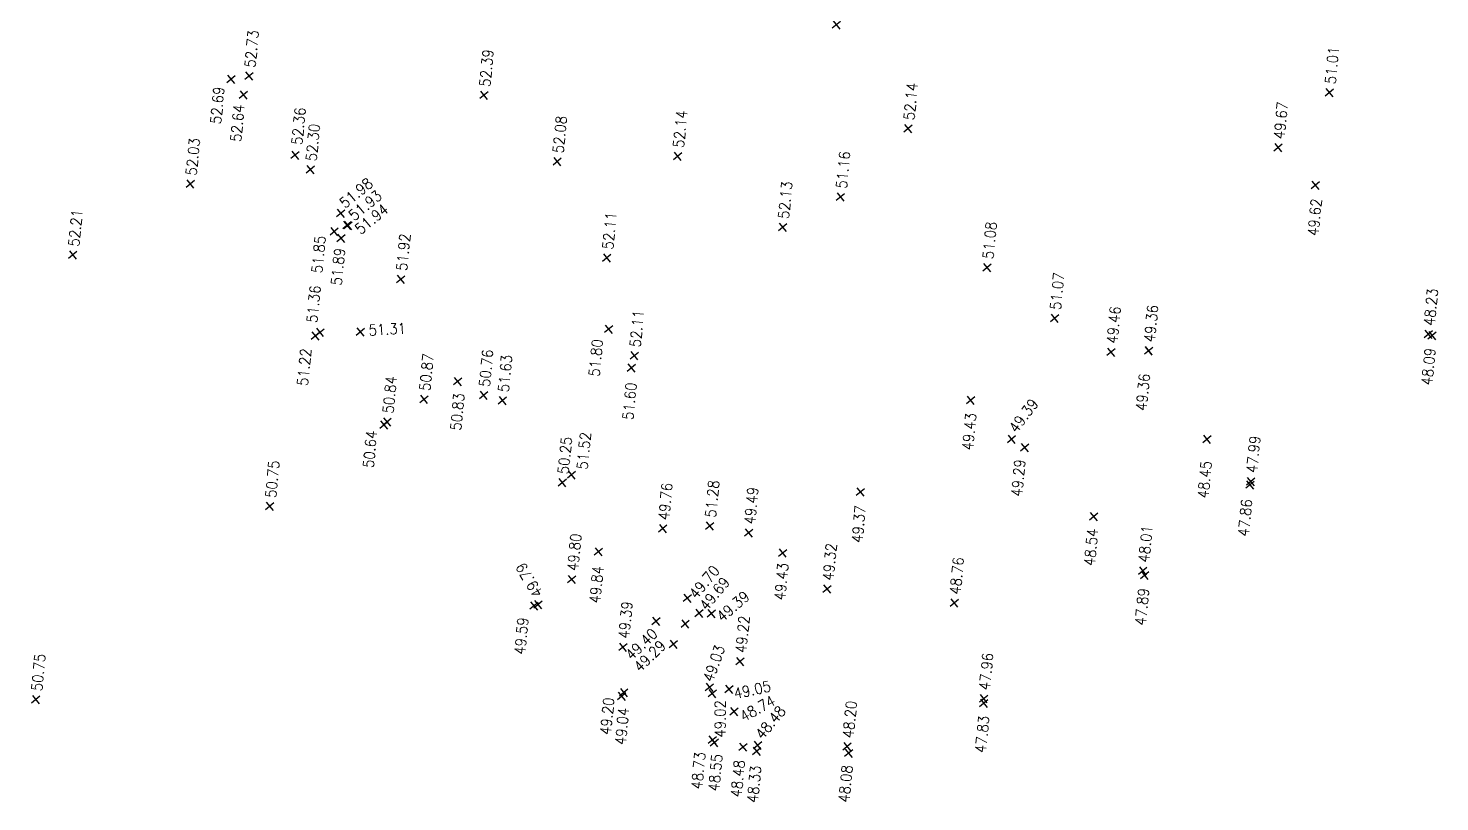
# Model space of a CAD drawing. Header units: metres. Extents: x 815 to 1022, y 915 to 1121.
# Drawn here: x 864.3 to 916.6, y 954.1 to 982.7 of the extents above; entities that cross this region are included whole.
import ezdxf
from ezdxf.enums import TextEntityAlignment as Align

# ---------------------------------------------------------------- set-up
doc = ezdxf.new("R2010")
doc.units = ezdxf.units.M
doc.header["$LTSCALE"] = 2
doc.header["$PDMODE"] = 35
doc.header["$PDSIZE"] = 0.002
doc.linetypes.add('HIDDEN', pattern=[0.375, 0.25, -0.125])
for name, color, linetype in [('__TOPO', 7, 'Continuous'), ('ASPHALT', 5, 'Continuous'), ('CONCRT', 5, 'Continuous'), ('CURB', 5, 'Continuous'), ('ELEV', 1, 'Continuous'), ('GUTTER', 7, 'Continuous'), ('HEDGEL', 66, 'HIDDEN'), ('NAME', 7, 'Continuous'), ('NATGRD', 7, 'Continuous'), ('NOTE', 2, 'Continuous'), ('pt-legal', 7, 'Continuous'), ('SIDEWALK', 5, 'Continuous'), ('X-OVER', 7, 'Continuous')]:
    doc.layers.add(name, color=color, linetype=linetype)
doc.styles.add('ROMANS', font='ROMANS.SHX')

# ---------------------------------------------------------------- blocks, each defined once
blk = doc.blocks.new('CROSS-UNDERHILL')
at = {"color": 1}
for p, q in [((0.001, 0), (-0.001, 0)), ((0, 0.001), (0, -0.001))]:
    blk.add_line(p, q, dxfattribs=at)
blk = doc.blocks.new('Point-Underhill')
at = {"lineweight": 0}
blk.add_point((0, 0), dxfattribs=at)
at = {"layer": '__TOPO'}
blk.add_point((0, 0), dxfattribs=at)
at = {"lineweight": 0}
blk.add_blockref('CROSS-UNDERHILL', (0, 0), dxfattribs=at)
at = {"layer": 'ELEV', "lineweight": 0, "style": 'ROMANS', "width": 0.9}
for tag, p in [('ELEV2', (-0.00106, 0.00325)), ('ELEV', (0.00114, 0.00112))]:
    blk.add_attdef(tag, text='', height=0.002, rotation=45, dxfattribs=at).set_placement(p, align=Align.MIDDLE_LEFT)
at = {"layer": 'NAME', "lineweight": 0, "style": 'ROMANS', "width": 0.9}
blk.add_attdef('NAME', text='', height=0.002, dxfattribs=at).set_placement((-0.00267, 0.00004), align=Align.MIDDLE_RIGHT)
at = {"layer": 'NOTE', "lineweight": 0, "style": 'ROMANS', "width": 0.9}
for tag, p in [('NOTE', (-0.00047, -0.00269)), ('NOTE2', (-0.00047, -0.00595))]:
    blk.add_attdef(tag, text='', height=0.002, dxfattribs=at).set_placement(p, align=Align.TOP_CENTER)

msp = doc.modelspace()

# ---------------------------------------------------------------- block references
at = {"layer": 'ASPHALT'}
ref = msp.add_blockref('Point-Underhill', (894.22, 982.865, 52.23), dxfattribs=dict(at, xscale=200.0000000000001, yscale=200.0000000000001, zscale=0.8000000000000007, rotation=39.54500000000002))
ref.add_attrib('ELEV', '52.23', dxfattribs={"layer": 'ELEV', "lineweight": 0, "height": 0.4, "rotation": 84.545, "style": 'ROMANS', "width": 0.9}).set_placement((894.252, 983.183), align=Align.MIDDLE_LEFT)
ref = msp.add_blockref('Point-Underhill', (872.451, 980.964, 52.73), dxfattribs=dict(at, xscale=200.0000000000001, yscale=200.0000000000001, zscale=0.8000000000000007, rotation=39.54500000000002))
ref.add_attrib('ELEV', '52.73', dxfattribs={"layer": 'ELEV', "lineweight": 0, "height": 0.4, "rotation": 84.545, "style": 'ROMANS', "width": 0.9}).set_placement((872.483, 981.282), align=Align.MIDDLE_LEFT)
ref = msp.add_blockref('Point-Underhill', (881.154, 980.257, 52.39), dxfattribs=dict(at, xscale=200.0000000000001, yscale=200.0000000000001, zscale=0.8000000000000007, rotation=39.54500000000002))
ref.add_attrib('ELEV', '52.39', dxfattribs={"layer": 'ELEV', "lineweight": 0, "height": 0.4, "rotation": 84.545, "style": 'ROMANS', "width": 0.9}).set_placement((881.186, 980.576), align=Align.MIDDLE_LEFT)
ref = msp.add_blockref('Point-Underhill', (912.481, 980.355, 51.01), dxfattribs=dict(at, xscale=200.0000000000001, yscale=200.0000000000001, zscale=0.8000000000000007, rotation=39.54500000000002))
ref.add_attrib('ELEV', '51.01', dxfattribs={"layer": 'ELEV', "lineweight": 0, "height": 0.4, "rotation": 84.545, "style": 'ROMANS', "width": 0.9}).set_placement((912.514, 980.673), align=Align.MIDDLE_LEFT)
ref = msp.add_blockref('Point-Underhill', (871.781, 980.844, 52.69), dxfattribs=dict(at, xscale=200.0000000000001, yscale=200.0000000000001, zscale=0.8000000000000007, rotation=39.54500000000002))
ref.add_attrib('ELEV', '52.69', dxfattribs={"layer": 'ELEV', "lineweight": 0, "height": 0.4, "rotation": 84.545, "style": 'ROMANS', "width": 0.9}).set_placement((871.211, 979.192), align=Align.MIDDLE_LEFT)
ref = msp.add_blockref('Point-Underhill', (872.246, 980.264, 52.64), dxfattribs=dict(at, xscale=200.0000000000001, yscale=200.0000000000001, zscale=0.8000000000000007, rotation=39.54500000000002))
ref.add_attrib('ELEV', '52.64', dxfattribs={"layer": 'ELEV', "lineweight": 0, "height": 0.4, "rotation": 84.545, "style": 'ROMANS', "width": 0.9}).set_placement((871.955, 978.531), align=Align.MIDDLE_LEFT)
ref = msp.add_blockref('Point-Underhill', (896.869, 979.016, 52.14), dxfattribs=dict(at, xscale=200.0000000000001, yscale=200.0000000000001, zscale=0.8000000000000007, rotation=39.54500000000002))
ref.add_attrib('ELEV', '52.14', dxfattribs={"layer": 'ELEV', "lineweight": 0, "height": 0.4, "rotation": 84.545, "style": 'ROMANS', "width": 0.9}).set_placement((896.902, 979.334), align=Align.MIDDLE_LEFT)
ref = msp.add_blockref('Point-Underhill', (874.161, 978.032, 52.36), dxfattribs=dict(at, xscale=200.0000000000001, yscale=200.0000000000001, zscale=0.8000000000000007, rotation=39.54500000000002))
ref.add_attrib('ELEV', '52.36', dxfattribs={"layer": 'ELEV', "lineweight": 0, "height": 0.4, "rotation": 84.545, "style": 'ROMANS', "width": 0.9}).set_placement((874.223, 978.42), align=Align.MIDDLE_LEFT)
ref = msp.add_blockref('Point-Underhill', (888.33, 977.993, 52.14), dxfattribs=dict(at, xscale=200.0000000000001, yscale=200.0000000000001, zscale=0.8000000000000007, rotation=39.54500000000002))
ref.add_attrib('ELEV', '52.14', dxfattribs={"layer": 'ELEV', "lineweight": 0, "height": 0.4, "rotation": 84.545, "style": 'ROMANS', "width": 0.9}).set_placement((888.362, 978.311), align=Align.MIDDLE_LEFT)
ref = msp.add_blockref('Point-Underhill', (883.87, 977.79, 52.08), dxfattribs=dict(at, xscale=200.0000000000001, yscale=200.0000000000001, zscale=0.8000000000000007, rotation=39.54500000000002))
ref.add_attrib('ELEV', '52.08', dxfattribs={"layer": 'ELEV', "lineweight": 0, "height": 0.4, "rotation": 84.545, "style": 'ROMANS', "width": 0.9}).set_placement((883.902, 978.108), align=Align.MIDDLE_LEFT)
ref = msp.add_blockref('Point-Underhill', (870.273, 976.964, 52.03), dxfattribs=dict(at, xscale=200.0000000000001, yscale=200.0000000000001, zscale=0.8000000000000007, rotation=39.54500000000002))
ref.add_attrib('ELEV', '52.03', dxfattribs={"layer": 'ELEV', "lineweight": 0, "height": 0.4, "rotation": 84.545, "style": 'ROMANS', "width": 0.9}).set_placement((870.306, 977.282), align=Align.MIDDLE_LEFT)
ref = msp.add_blockref('Point-Underhill', (894.368, 976.479, 51.16), dxfattribs=dict(at, xscale=200.0000000000001, yscale=200.0000000000001, zscale=0.8000000000000007, rotation=39.54500000000002))
ref.add_attrib('ELEV', '51.16', dxfattribs={"layer": 'ELEV', "lineweight": 0, "height": 0.4, "rotation": 84.545, "style": 'ROMANS', "width": 0.9}).set_placement((894.4, 976.797), align=Align.MIDDLE_LEFT)
ref = msp.add_blockref('Point-Underhill', (875.851, 975.874, 51.98), dxfattribs=dict(at, xscale=200.0000000000001, yscale=200.0000000000001, zscale=0.8000000000000007, rotation=39.54500000000002))
ref.add_attrib('ELEV', '51.98', dxfattribs={"layer": 'ELEV', "lineweight": 0, "height": 0.4, "rotation": 39.3604, "style": 'ROMANS', "width": 0.9}).set_placement((875.883, 976.192), align=Align.MIDDLE_LEFT)
ref = msp.add_blockref('Point-Underhill', (876.079, 975.436, 51.93), dxfattribs=dict(at, xscale=200.0000000000001, yscale=200.0000000000001, zscale=0.8000000000000007, rotation=39.54500000000002))
ref.add_attrib('ELEV', '51.93', dxfattribs={"layer": 'ELEV', "lineweight": 0, "height": 0.4, "rotation": 39.3604, "style": 'ROMANS', "width": 0.9}).set_placement((876.222, 975.731), align=Align.MIDDLE_LEFT)
ref = msp.add_blockref('Point-Underhill', (892.224, 975.358, 52.13), dxfattribs=dict(at, xscale=200.0000000000001, yscale=200.0000000000001, zscale=0.8000000000000007, rotation=39.54500000000002))
ref.add_attrib('ELEV', '52.13', dxfattribs={"layer": 'ELEV', "lineweight": 0, "height": 0.4, "rotation": 84.545, "style": 'ROMANS', "width": 0.9}).set_placement((892.256, 975.676), align=Align.MIDDLE_LEFT)
ref = msp.add_blockref('Point-Underhill', (876.119, 975.426, 51.94), dxfattribs=dict(at, xscale=200.0000000000001, yscale=200.0000000000001, zscale=0.8000000000000007, rotation=39.54500000000002))
ref.add_attrib('ELEV', '51.94', dxfattribs={"layer": 'ELEV', "lineweight": 0, "height": 0.4, "rotation": 39.3604, "style": 'ROMANS', "width": 0.9}).set_placement((876.457, 975.225), align=Align.MIDDLE_LEFT)
ref = msp.add_blockref('Point-Underhill', (865.922, 974.332, 52.21), dxfattribs=dict(at, xscale=200.0000000000001, yscale=200.0000000000001, zscale=0.8000000000000007, rotation=39.54500000000002))
ref.add_attrib('ELEV', '52.21', dxfattribs={"layer": 'ELEV', "lineweight": 0, "height": 0.4, "rotation": 84.545, "style": 'ROMANS', "width": 0.9}).set_placement((865.955, 974.65), align=Align.MIDDLE_LEFT)
ref = msp.add_blockref('Point-Underhill', (885.71, 974.225, 52.11), dxfattribs=dict(at, xscale=200.0000000000001, yscale=200.0000000000001, zscale=0.8000000000000007, rotation=39.54500000000002))
ref.add_attrib('ELEV', '52.11', dxfattribs={"layer": 'ELEV', "lineweight": 0, "height": 0.4, "rotation": 84.545, "style": 'ROMANS', "width": 0.9}).set_placement((885.742, 974.543), align=Align.MIDDLE_LEFT)
ref = msp.add_blockref('Point-Underhill', (899.797, 973.866, 51.08), dxfattribs=dict(at, xscale=200.0000000000001, yscale=200.0000000000001, zscale=0.8000000000000007, rotation=39.54500000000002))
ref.add_attrib('ELEV', '51.08', dxfattribs={"layer": 'ELEV', "lineweight": 0, "height": 0.4, "rotation": 84.545, "style": 'ROMANS', "width": 0.9}).set_placement((899.83, 974.185), align=Align.MIDDLE_LEFT)
ref = msp.add_blockref('Point-Underhill', (878.072, 973.427, 51.92), dxfattribs=dict(at, xscale=200.0000000000001, yscale=200.0000000000001, zscale=0.8000000000000007, rotation=39.54500000000002))
ref.add_attrib('ELEV', '51.92', dxfattribs={"layer": 'ELEV', "lineweight": 0, "height": 0.4, "rotation": 84.545, "style": 'ROMANS', "width": 0.9}).set_placement((878.104, 973.745), align=Align.MIDDLE_LEFT)
ref = msp.add_blockref('Point-Underhill', (902.299, 971.983, 51.07), dxfattribs=dict(at, xscale=200.0000000000001, yscale=200.0000000000001, zscale=0.8000000000000007, rotation=39.54500000000002))
ref.add_attrib('ELEV', '51.07', dxfattribs={"layer": 'ELEV', "lineweight": 0, "height": 0.4, "rotation": 84.545, "style": 'ROMANS', "width": 0.9}).set_placement((902.331, 972.301), align=Align.MIDDLE_LEFT)
ref = msp.add_blockref('Point-Underhill', (885.782, 971.582, 51.8), dxfattribs=dict(at, xscale=200.0000000000001, yscale=200.0000000000001, zscale=0.8000000000000007, rotation=39.54500000000002))
ref.add_attrib('ELEV', '51.80', dxfattribs={"layer": 'ELEV', "lineweight": 0, "height": 0.4, "rotation": 84.545, "style": 'ROMANS', "width": 0.9}).set_placement((885.236, 969.827), align=Align.MIDDLE_LEFT)
ref = msp.add_blockref('Point-Underhill', (886.725, 970.597, 52.11), dxfattribs=dict(at, xscale=200.0000000000001, yscale=200.0000000000001, zscale=0.8000000000000007, rotation=39.54500000000002))
ref.add_attrib('ELEV', '52.11', dxfattribs={"layer": 'ELEV', "lineweight": 0, "height": 0.4, "rotation": 84.545, "style": 'ROMANS', "width": 0.9}).set_placement((886.757, 970.915), align=Align.MIDDLE_LEFT)
ref = msp.add_blockref('Point-Underhill', (881.141, 969.13, 50.76), dxfattribs=dict(at, xscale=200.0000000000001, yscale=200.0000000000001, zscale=0.8000000000000007, rotation=39.54500000000002))
ref.add_attrib('ELEV', '50.76', dxfattribs={"layer": 'ELEV', "lineweight": 0, "height": 0.4, "rotation": 84.545, "style": 'ROMANS', "width": 0.9}).set_placement((881.174, 969.448), align=Align.MIDDLE_LEFT)
ref = msp.add_blockref('Point-Underhill', (881.842, 968.93, 51.63), dxfattribs=dict(at, xscale=200.0000000000001, yscale=200.0000000000001, zscale=0.8000000000000007, rotation=39.54500000000002))
ref.add_attrib('ELEV', '51.63', dxfattribs={"layer": 'ELEV', "lineweight": 0, "height": 0.4, "rotation": 84.545, "style": 'ROMANS', "width": 0.9}).set_placement((881.874, 969.248), align=Align.MIDDLE_LEFT)
ref = msp.add_blockref('Point-Underhill', (886.621, 970.145, 51.6), dxfattribs=dict(at, xscale=200.0000000000001, yscale=200.0000000000001, zscale=0.8000000000000007, rotation=39.54500000000002))
ref.add_attrib('ELEV', '51.60', dxfattribs={"layer": 'ELEV', "lineweight": 0, "height": 0.4, "rotation": 84.545, "style": 'ROMANS', "width": 0.9}).set_placement((886.488, 968.22), align=Align.MIDDLE_LEFT)
ref = msp.add_blockref('Point-Underhill', (880.185, 969.641, 50.83), dxfattribs=dict(at, xscale=200.0000000000001, yscale=200.0000000000001, zscale=0.8000000000000007, rotation=39.54500000000002))
ref.add_attrib('ELEV', '50.83', dxfattribs={"layer": 'ELEV', "lineweight": 0, "height": 0.4, "rotation": 84.545, "style": 'ROMANS', "width": 0.9}).set_placement((880.106, 967.826), align=Align.MIDDLE_LEFT)
ref = msp.add_blockref('Point-Underhill', (884.401, 966.182, 51.52), dxfattribs=dict(at, xscale=200.0000000000001, yscale=200.0000000000001, zscale=0.8000000000000007, rotation=39.54500000000002))
ref.add_attrib('ELEV', '51.52', dxfattribs={"layer": 'ELEV', "lineweight": 0, "height": 0.4, "rotation": 84.545, "style": 'ROMANS', "width": 0.9}).set_placement((884.795, 966.384), align=Align.MIDDLE_LEFT)
ref = msp.add_blockref('Point-Underhill', (884.057, 965.893, 50.25), dxfattribs=dict(at, xscale=200.0000000000001, yscale=200.0000000000001, zscale=0.8000000000000007, rotation=39.54500000000002))
ref.add_attrib('ELEV', '50.25', dxfattribs={"layer": 'ELEV', "lineweight": 0, "height": 0.4, "rotation": 84.545, "style": 'ROMANS', "width": 0.9}).set_placement((884.09, 966.211), align=Align.MIDDLE_LEFT)
ref = msp.add_blockref('Point-Underhill', (873.22, 965.013, 50.75), dxfattribs=dict(at, xscale=200.0000000000001, yscale=200.0000000000001, zscale=0.8000000000000007, rotation=39.54500000000002))
ref.add_attrib('ELEV', '50.75', dxfattribs={"layer": 'ELEV', "lineweight": 0, "height": 0.4, "rotation": 84.545, "style": 'ROMANS', "width": 0.9}).set_placement((873.252, 965.331), align=Align.MIDDLE_LEFT)
ref = msp.add_blockref('Point-Underhill', (887.785, 964.183, 49.76), dxfattribs=dict(at, xscale=200.0000000000001, yscale=200.0000000000001, zscale=0.8000000000000007, rotation=39.54500000000002))
ref.add_attrib('ELEV', '49.76', dxfattribs={"layer": 'ELEV', "lineweight": 0, "height": 0.4, "rotation": 84.545, "style": 'ROMANS', "width": 0.9}).set_placement((887.818, 964.501), align=Align.MIDDLE_LEFT)
ref = msp.add_blockref('Point-Underhill', (889.517, 964.28, 51.28), dxfattribs=dict(at, xscale=200.0000000000001, yscale=200.0000000000001, zscale=0.8000000000000007, rotation=39.54500000000002))
ref.add_attrib('ELEV', '51.28', dxfattribs={"layer": 'ELEV', "lineweight": 0, "height": 0.4, "rotation": 84.545, "style": 'ROMANS', "width": 0.9}).set_placement((889.55, 964.598), align=Align.MIDDLE_LEFT)
ref = msp.add_blockref('Point-Underhill', (890.966, 964.03, 49.49), dxfattribs=dict(at, xscale=200.0000000000001, yscale=200.0000000000001, zscale=0.8000000000000007, rotation=39.54500000000002))
ref.add_attrib('ELEV', '49.49', dxfattribs={"layer": 'ELEV', "lineweight": 0, "height": 0.4, "rotation": 84.545, "style": 'ROMANS', "width": 0.9}).set_placement((890.998, 964.348), align=Align.MIDDLE_LEFT)
ref = msp.add_blockref('Point-Underhill', (885.4, 963.328, 49.84), dxfattribs=dict(at, xscale=200.0000000000001, yscale=200.0000000000001, zscale=0.8000000000000007, rotation=39.54500000000002))
ref.add_attrib('ELEV', '49.84', dxfattribs={"layer": 'ELEV', "lineweight": 0, "height": 0.4, "rotation": 84.545, "style": 'ROMANS', "width": 0.9}).set_placement((885.26, 961.419), align=Align.MIDDLE_LEFT)
ref = msp.add_blockref('Point-Underhill', (864.552, 957.85, 50.75), dxfattribs=dict(at, xscale=200.0000000000001, yscale=200.0000000000001, zscale=0.8000000000000007, rotation=39.54500000000002))
ref.add_attrib('ELEV', '50.75', dxfattribs={"layer": 'ELEV', "lineweight": 0, "height": 0.4, "rotation": 84.545, "style": 'ROMANS', "width": 0.9}).set_placement((864.585, 958.168), align=Align.MIDDLE_LEFT)
at = {"layer": 'CONCRT'}
ref = msp.add_blockref('Point-Underhill', (888.696, 961.608, 49.7), dxfattribs=dict(at, xscale=200.0000000000001, yscale=200.0000000000001, zscale=0.8000000000000007, rotation=39.54500000000002))
ref.add_attrib('ELEV', '49.70', dxfattribs={"layer": 'ELEV', "lineweight": 0, "height": 0.4, "rotation": 50.1225, "style": 'ROMANS', "width": 0.9}).set_placement((888.878, 961.675), align=Align.MIDDLE_LEFT)
ref = msp.add_blockref('Point-Underhill', (889.13, 961.044, 49.69), dxfattribs=dict(at, xscale=200.0000000000001, yscale=200.0000000000001, zscale=0.8000000000000007, rotation=39.54500000000002))
ref.add_attrib('ELEV', '49.69', dxfattribs={"layer": 'ELEV', "lineweight": 0, "height": 0.4, "rotation": 50.1225, "style": 'ROMANS', "width": 0.9}).set_placement((889.255, 961.242), align=Align.MIDDLE_LEFT)
at = {"layer": 'CONCRT', "xscale": 200.0000000000001, "yscale": 200.0000000000001, "zscale": 0.8000000000000007, "rotation": 39.54500000000002}
msp.add_blockref('Point-Underhill', (888.613, 960.649, 49.69), dxfattribs=at)
at = {"layer": 'CURB'}
ref = msp.add_blockref('Point-Underhill', (875.076, 971.46, 51.36), dxfattribs=dict(at, xscale=200.0000000000001, yscale=200.0000000000001, zscale=0.8000000000000007, rotation=39.54500000000002))
ref.add_attrib('ELEV', '51.36', dxfattribs={"layer": 'ELEV', "lineweight": 0, "height": 0.4, "rotation": 84.545, "style": 'ROMANS', "width": 0.9}).set_placement((874.78, 971.822), align=Align.MIDDLE_LEFT)
ref = msp.add_blockref('Point-Underhill', (916.148, 971.389, 48.23), dxfattribs=dict(at, xscale=200.0000000000001, yscale=200.0000000000001, zscale=0.8000000000000007, rotation=39.54500000000002))
ref.add_attrib('ELEV', '48.23', dxfattribs={"layer": 'ELEV', "lineweight": 0, "height": 0.4, "rotation": 84.545, "style": 'ROMANS', "width": 0.9}).set_placement((916.181, 971.707), align=Align.MIDDLE_LEFT)
ref = msp.add_blockref('Point-Underhill', (877.567, 968.145, 50.84), dxfattribs=dict(at, xscale=200.0000000000001, yscale=200.0000000000001, zscale=0.8000000000000007, rotation=39.54500000000002))
ref.add_attrib('ELEV', '50.84', dxfattribs={"layer": 'ELEV', "lineweight": 0, "height": 0.4, "rotation": 84.545, "style": 'ROMANS', "width": 0.9}).set_placement((877.6, 968.463), align=Align.MIDDLE_LEFT)
ref = msp.add_blockref('Point-Underhill', (909.569, 965.93, 47.99), dxfattribs=dict(at, xscale=200.0000000000001, yscale=200.0000000000001, zscale=0.8000000000000007, rotation=39.54500000000002))
ref.add_attrib('ELEV', '47.99', dxfattribs={"layer": 'ELEV', "lineweight": 0, "height": 0.4, "rotation": 84.545, "style": 'ROMANS', "width": 0.9}).set_placement((909.601, 966.248), align=Align.MIDDLE_LEFT)
ref = msp.add_blockref('Point-Underhill', (905.571, 962.616, 48.01), dxfattribs=dict(at, xscale=200.0000000000001, yscale=200.0000000000001, zscale=0.8000000000000007, rotation=39.54500000000002))
ref.add_attrib('ELEV', '48.01', dxfattribs={"layer": 'ELEV', "lineweight": 0, "height": 0.4, "rotation": 84.545, "style": 'ROMANS', "width": 0.9}).set_placement((905.604, 962.934), align=Align.MIDDLE_LEFT)
ref = msp.add_blockref('Point-Underhill', (883.157, 961.366, 49.79), dxfattribs=dict(at, xscale=200.0000000000001, yscale=200.0000000000001, zscale=0.8000000000000007, rotation=39.54500000000002))
ref.add_attrib('ELEV', '49.79', dxfattribs={"layer": 'ELEV', "lineweight": 0, "height": 0.4, "rotation": 120.8871, "style": 'ROMANS', "width": 0.9}).set_placement((883.19, 961.684), align=Align.MIDDLE_LEFT)
ref = msp.add_blockref('Point-Underhill', (899.669, 957.879, 47.96), dxfattribs=dict(at, xscale=200.0000000000001, yscale=200.0000000000001, zscale=0.8000000000000007, rotation=39.54500000000002))
ref.add_attrib('ELEV', '47.96', dxfattribs={"layer": 'ELEV', "lineweight": 0, "height": 0.4, "rotation": 84.545, "style": 'ROMANS', "width": 0.9}).set_placement((899.701, 958.197), align=Align.MIDDLE_LEFT)
ref = msp.add_blockref('Point-Underhill', (894.615, 956.104, 48.2), dxfattribs=dict(at, xscale=200.0000000000001, yscale=200.0000000000001, zscale=0.8000000000000007, rotation=39.54500000000002))
ref.add_attrib('ELEV', '48.20', dxfattribs={"layer": 'ELEV', "lineweight": 0, "height": 0.4, "rotation": 84.545, "style": 'ROMANS', "width": 0.9}).set_placement((894.647, 956.422), align=Align.MIDDLE_LEFT)
ref = msp.add_blockref('Point-Underhill', (891.294, 956.152, 48.48), dxfattribs=dict(at, xscale=200.0000000000001, yscale=200.0000000000001, zscale=0.8000000000000007, rotation=39.54500000000002))
ref.add_attrib('ELEV', '48.48', dxfattribs={"layer": 'ELEV', "lineweight": 0, "height": 0.4, "rotation": 49.9645, "style": 'ROMANS', "width": 0.9}).set_placement((891.326, 956.47), align=Align.MIDDLE_LEFT)
ref = msp.add_blockref('Point-Underhill', (889.617, 956.346, 48.73), dxfattribs=dict(at, xscale=200.0000000000001, yscale=200.0000000000001, zscale=0.8000000000000007, rotation=39.54500000000002))
ref.add_attrib('ELEV', '48.73', dxfattribs={"layer": 'ELEV', "lineweight": 0, "height": 0.4, "rotation": 84.545, "style": 'ROMANS', "width": 0.9}).set_placement((889.036, 954.523), align=Align.MIDDLE_LEFT)
at = {"layer": 'GUTTER'}
ref = msp.add_blockref('Point-Underhill', (874.911, 971.327, 51.22), dxfattribs=dict(at, xscale=200.0000000000001, yscale=200.0000000000001, zscale=0.8000000000000007, rotation=39.54500000000002))
ref.add_attrib('ELEV', '51.22', dxfattribs={"layer": 'ELEV', "lineweight": 0, "height": 0.4, "rotation": 84.545, "style": 'ROMANS', "width": 0.9}).set_placement((874.43, 969.484), align=Align.MIDDLE_LEFT)
ref = msp.add_blockref('Point-Underhill', (916.292, 971.341, 48.09), dxfattribs=dict(at, xscale=200.0000000000001, yscale=200.0000000000001, zscale=0.8000000000000007, rotation=39.54500000000002))
ref.add_attrib('ELEV', '48.09', dxfattribs={"layer": 'ELEV', "lineweight": 0, "height": 0.4, "rotation": 84.545, "style": 'ROMANS', "width": 0.9}).set_placement((916.09, 969.504), align=Align.MIDDLE_LEFT)
ref = msp.add_blockref('Point-Underhill', (877.452, 968.027, 50.64), dxfattribs=dict(at, xscale=200.0000000000001, yscale=200.0000000000001, zscale=0.8000000000000007, rotation=39.54500000000002))
ref.add_attrib('ELEV', '50.64', dxfattribs={"layer": 'ELEV', "lineweight": 0, "height": 0.4, "rotation": 84.545, "style": 'ROMANS', "width": 0.9}).set_placement((876.868, 966.44), align=Align.MIDDLE_LEFT)
ref = msp.add_blockref('Point-Underhill', (909.541, 965.811, 47.86), dxfattribs=dict(at, xscale=200.0000000000001, yscale=200.0000000000001, zscale=0.8000000000000007, rotation=39.54500000000002))
ref.add_attrib('ELEV', '47.86', dxfattribs={"layer": 'ELEV', "lineweight": 0, "height": 0.4, "rotation": 84.545, "style": 'ROMANS', "width": 0.9}).set_placement((909.294, 963.897), align=Align.MIDDLE_LEFT)
ref = msp.add_blockref('Point-Underhill', (905.634, 962.458, 47.89), dxfattribs=dict(at, xscale=200.0000000000001, yscale=200.0000000000001, zscale=0.8000000000000007, rotation=39.54500000000002))
ref.add_attrib('ELEV', '47.89', dxfattribs={"layer": 'ELEV', "lineweight": 0, "height": 0.4, "rotation": 84.545, "style": 'ROMANS', "width": 0.9}).set_placement((905.475, 960.597), align=Align.MIDDLE_LEFT)
ref = msp.add_blockref('Point-Underhill', (883.011, 961.324, 49.59), dxfattribs=dict(at, xscale=200.0000000000001, yscale=200.0000000000001, zscale=0.8000000000000007, rotation=39.54500000000002))
ref.add_attrib('ELEV', '49.59', dxfattribs={"layer": 'ELEV', "lineweight": 0, "height": 0.4, "rotation": 84.545, "style": 'ROMANS', "width": 0.9}).set_placement((882.477, 959.513), align=Align.MIDDLE_LEFT)
ref = msp.add_blockref('Point-Underhill', (886.257, 957.969, 49.04), dxfattribs=dict(at, xscale=200.0000000000001, yscale=200.0000000000001, zscale=0.8000000000000007, rotation=39.54500000000002))
ref.add_attrib('ELEV', '49.04', dxfattribs={"layer": 'ELEV', "lineweight": 0, "height": 0.4, "rotation": 84.545, "style": 'ROMANS', "width": 0.9}).set_placement((886.208, 956.164), align=Align.MIDDLE_LEFT)
ref = msp.add_blockref('Point-Underhill', (899.679, 957.71, 47.83), dxfattribs=dict(at, xscale=200.0000000000001, yscale=200.0000000000001, zscale=0.8000000000000007, rotation=39.54500000000002))
ref.add_attrib('ELEV', '47.83', dxfattribs={"layer": 'ELEV', "lineweight": 0, "height": 0.4, "rotation": 84.545, "style": 'ROMANS', "width": 0.9}).set_placement((899.553, 955.868), align=Align.MIDDLE_LEFT)
ref = msp.add_blockref('Point-Underhill', (889.688, 956.249, 48.55), dxfattribs=dict(at, xscale=200.0000000000001, yscale=200.0000000000001, zscale=0.8000000000000007, rotation=39.54500000000002))
ref.add_attrib('ELEV', '48.55', dxfattribs={"layer": 'ELEV', "lineweight": 0, "height": 0.4, "rotation": 84.545, "style": 'ROMANS', "width": 0.9}).set_placement((889.667, 954.449), align=Align.MIDDLE_LEFT)
ref = msp.add_blockref('Point-Underhill', (890.756, 956.086, 48.48), dxfattribs=dict(at, xscale=200.0000000000001, yscale=200.0000000000001, zscale=0.8000000000000007, rotation=39.54500000000002))
ref.add_attrib('ELEV', '48.48', dxfattribs={"layer": 'ELEV', "lineweight": 0, "height": 0.4, "rotation": 84.545, "style": 'ROMANS', "width": 0.9}).set_placement((890.498, 954.225), align=Align.MIDDLE_LEFT)
ref = msp.add_blockref('Point-Underhill', (891.261, 955.932, 48.33), dxfattribs=dict(at, xscale=200.0000000000001, yscale=200.0000000000001, zscale=0.8000000000000007, rotation=39.54500000000002))
ref.add_attrib('ELEV', '48.33', dxfattribs={"layer": 'ELEV', "lineweight": 0, "height": 0.4, "rotation": 84.545, "style": 'ROMANS', "width": 0.9}).set_placement((891.104, 954.021), align=Align.MIDDLE_LEFT)
ref = msp.add_blockref('Point-Underhill', (894.67, 955.863, 48.08), dxfattribs=dict(at, xscale=200.0000000000001, yscale=200.0000000000001, zscale=0.8000000000000007, rotation=39.54500000000002))
ref.add_attrib('ELEV', '48.08', dxfattribs={"layer": 'ELEV', "lineweight": 0, "height": 0.4, "rotation": 84.545, "style": 'ROMANS', "width": 0.9}).set_placement((894.491, 954.034), align=Align.MIDDLE_LEFT)
at = {"layer": 'HEDGEL'}
ref = msp.add_blockref('Point-Underhill', (905.782, 970.781, 49.36), dxfattribs=dict(at, xscale=200.0000000000001, yscale=200.0000000000001, zscale=0.8000000000000007, rotation=39.54500000000002))
ref.add_attrib('ELEV', '49.36', dxfattribs={"layer": 'ELEV', "lineweight": 0, "height": 0.4, "rotation": 84.545, "style": 'ROMANS', "width": 0.9}).set_placement((905.814, 971.099), align=Align.MIDDLE_LEFT)
ref = msp.add_blockref('Point-Underhill', (905.782, 970.779, 49.36), dxfattribs=dict(at, xscale=200.0000000000001, yscale=200.0000000000001, zscale=0.8000000000000007, rotation=39.54500000000002))
ref.add_attrib('ELEV', '49.36', dxfattribs={"layer": 'ELEV', "lineweight": 0, "height": 0.4, "rotation": 84.545, "style": 'ROMANS', "width": 0.9}).set_placement((905.507, 968.554), align=Align.MIDDLE_LEFT)
ref = msp.add_blockref('Point-Underhill', (907.943, 967.499, 48.45), dxfattribs=dict(at, xscale=200.0000000000001, yscale=200.0000000000001, zscale=0.8000000000000007, rotation=39.54500000000002))
ref.add_attrib('ELEV', '48.45', dxfattribs={"layer": 'ELEV', "lineweight": 0, "height": 0.4, "rotation": 84.545, "style": 'ROMANS', "width": 0.9}).set_placement((907.796, 965.313), align=Align.MIDDLE_LEFT)
ref = msp.add_blockref('Point-Underhill', (901.19, 967.191, 49.29), dxfattribs=dict(at, xscale=200.0000000000001, yscale=200.0000000000001, zscale=0.8000000000000007, rotation=39.54500000000002))
ref.add_attrib('ELEV', '49.29', dxfattribs={"layer": 'ELEV', "lineweight": 0, "height": 0.4, "rotation": 84.545, "style": 'ROMANS', "width": 0.9}).set_placement((900.891, 965.375), align=Align.MIDDLE_LEFT)
ref = msp.add_blockref('Point-Underhill', (903.751, 964.632, 48.54), dxfattribs=dict(at, xscale=200.0000000000001, yscale=200.0000000000001, zscale=0.8000000000000007, rotation=39.54500000000002))
ref.add_attrib('ELEV', '48.54', dxfattribs={"layer": 'ELEV', "lineweight": 0, "height": 0.4, "rotation": 84.545, "style": 'ROMANS', "width": 0.9}).set_placement((903.588, 962.806), align=Align.MIDDLE_LEFT)
at = {"layer": 'NATGRD'}
ref = msp.add_blockref('Point-Underhill', (898.582, 961.428, 48.76), dxfattribs=dict(at, xscale=200.0000000000001, yscale=200.0000000000001, zscale=0.8000000000000007, rotation=39.54500000000002))
ref.add_attrib('ELEV', '48.76', dxfattribs={"layer": 'ELEV', "lineweight": 0, "height": 0.4, "rotation": 84.545, "style": 'ROMANS', "width": 0.9}).set_placement((898.614, 961.746), align=Align.MIDDLE_LEFT)
at = {"layer": 'pt-legal'}
ref = msp.add_blockref('Point-Underhill', (874.721, 977.496, 52.3), dxfattribs=dict(at, xscale=200.0000000000001, yscale=200.0000000000001, zscale=0.8000000000000007, rotation=39.54500000000002))
ref.add_attrib('ELEV', '52.30', dxfattribs={"layer": 'ELEV', "lineweight": 0, "height": 0.4, "rotation": 84.545, "style": 'ROMANS', "width": 0.9}).set_placement((874.753, 977.814), align=Align.MIDDLE_LEFT)
at = {"layer": 'SIDEWALK'}
ref = msp.add_blockref('Point-Underhill', (910.585, 978.31, 49.67), dxfattribs=dict(at, xscale=200, yscale=200, zscale=0.8000000000000007, rotation=39.54500000000004))
ref.add_attrib('ELEV', '49.67', dxfattribs={"layer": 'ELEV', "lineweight": 0, "height": 0.4, "rotation": 84.545, "style": 'ROMANS', "width": 0.9}).set_placement((910.617, 978.628), align=Align.MIDDLE_LEFT)
ref = msp.add_blockref('Point-Underhill', (911.967, 976.917, 49.62), dxfattribs=dict(at, xscale=200.0000000000001, yscale=200.0000000000001, zscale=0.8000000000000007, rotation=39.54500000000002))
ref.add_attrib('ELEV', '49.62', dxfattribs={"layer": 'ELEV', "lineweight": 0, "height": 0.4, "rotation": 84.545, "style": 'ROMANS', "width": 0.9}).set_placement((911.872, 975.04), align=Align.MIDDLE_LEFT)
ref = msp.add_blockref('Point-Underhill', (875.861, 974.95, 51.89), dxfattribs=dict(at, xscale=200.0000000000001, yscale=200.0000000000001, zscale=0.8000000000000007, rotation=39.54500000000002))
ref.add_attrib('ELEV', '51.89', dxfattribs={"layer": 'ELEV', "lineweight": 0, "height": 0.4, "rotation": 84.545, "style": 'ROMANS', "width": 0.9}).set_placement((875.684, 973.209), align=Align.MIDDLE_LEFT)
ref = msp.add_blockref('Point-Underhill', (904.392, 970.729, 49.46), dxfattribs=dict(at, xscale=200.0000000000001, yscale=200.0000000000001, zscale=0.8000000000000007, rotation=39.54500000000002))
ref.add_attrib('ELEV', '49.46', dxfattribs={"layer": 'ELEV', "lineweight": 0, "height": 0.4, "rotation": 84.545, "style": 'ROMANS', "width": 0.9}).set_placement((904.424, 971.047), align=Align.MIDDLE_LEFT)
ref = msp.add_blockref('Point-Underhill', (878.931, 968.977, 50.87), dxfattribs=dict(at, xscale=200.0000000000001, yscale=200.0000000000001, zscale=0.8000000000000007, rotation=39.54500000000002))
ref.add_attrib('ELEV', '50.87', dxfattribs={"layer": 'ELEV', "lineweight": 0, "height": 0.4, "rotation": 84.545, "style": 'ROMANS', "width": 0.9}).set_placement((878.963, 969.295), align=Align.MIDDLE_LEFT)
ref = msp.add_blockref('Point-Underhill', (899.188, 968.947, 49.43), dxfattribs=dict(at, xscale=200.0000000000001, yscale=200.0000000000001, zscale=0.8000000000000007, rotation=39.54500000000002))
ref.add_attrib('ELEV', '49.43', dxfattribs={"layer": 'ELEV', "lineweight": 0, "height": 0.4, "rotation": 84.545, "style": 'ROMANS', "width": 0.9}).set_placement((899.074, 967.09), align=Align.MIDDLE_LEFT)
ref = msp.add_blockref('Point-Underhill', (900.705, 967.502, 49.39), dxfattribs=dict(at, xscale=200.0000000000001, yscale=200.0000000000001, zscale=0.8000000000000007, rotation=39.54500000000002))
ref.add_attrib('ELEV', '49.39', dxfattribs={"layer": 'ELEV', "lineweight": 0, "height": 0.4, "rotation": 53.0904, "style": 'ROMANS', "width": 0.9}).set_placement((900.738, 967.82), align=Align.MIDDLE_LEFT)
ref = msp.add_blockref('Point-Underhill', (895.106, 965.541, 49.37), dxfattribs=dict(at, xscale=200.0000000000001, yscale=200.0000000000001, zscale=0.8000000000000007, rotation=39.54500000000002))
ref.add_attrib('ELEV', '49.37', dxfattribs={"layer": 'ELEV', "lineweight": 0, "height": 0.4, "rotation": 84.545, "style": 'ROMANS', "width": 0.9}).set_placement((894.975, 963.662), align=Align.MIDDLE_LEFT)
ref = msp.add_blockref('Point-Underhill', (884.407, 962.302, 49.8), dxfattribs=dict(at, xscale=200.0000000000001, yscale=200.0000000000001, zscale=0.8000000000000007, rotation=39.54500000000002))
ref.add_attrib('ELEV', '49.80', dxfattribs={"layer": 'ELEV', "lineweight": 0, "height": 0.4, "rotation": 84.545, "style": 'ROMANS', "width": 0.9}).set_placement((884.44, 962.62), align=Align.MIDDLE_LEFT)
ref = msp.add_blockref('Point-Underhill', (892.221, 963.279, 49.43), dxfattribs=dict(at, xscale=200.0000000000001, yscale=200.0000000000001, zscale=0.8000000000000007, rotation=39.54500000000002))
ref.add_attrib('ELEV', '49.43', dxfattribs={"layer": 'ELEV', "lineweight": 0, "height": 0.4, "rotation": 84.545, "style": 'ROMANS', "width": 0.9}).set_placement((892.112, 961.532), align=Align.MIDDLE_LEFT)
ref = msp.add_blockref('Point-Underhill', (893.87, 961.944, 49.32), dxfattribs=dict(at, xscale=200.0000000000001, yscale=200.0000000000001, zscale=0.8000000000000007, rotation=39.54500000000002))
ref.add_attrib('ELEV', '49.32', dxfattribs={"layer": 'ELEV', "lineweight": 0, "height": 0.4, "rotation": 84.545, "style": 'ROMANS', "width": 0.9}).set_placement((893.903, 962.262), align=Align.MIDDLE_LEFT)
ref = msp.add_blockref('Point-Underhill', (889.581, 961.032, 49.39), dxfattribs=dict(at, xscale=200.0000000000001, yscale=200.0000000000001, zscale=0.8000000000000007, rotation=39.54500000000002))
ref.add_attrib('ELEV', '49.39', dxfattribs={"layer": 'ELEV', "lineweight": 0, "height": 0.4, "rotation": 40.5366, "style": 'ROMANS', "width": 0.9}).set_placement((889.858, 960.854), align=Align.MIDDLE_LEFT)
ref = msp.add_blockref('Point-Underhill', (890.641, 959.26, 49.22), dxfattribs=dict(at, xscale=200.0000000000001, yscale=200.0000000000001, zscale=0.8000000000000007, rotation=39.54500000000002))
ref.add_attrib('ELEV', '49.22', dxfattribs={"layer": 'ELEV', "lineweight": 0, "height": 0.4, "rotation": 84.545, "style": 'ROMANS', "width": 0.9}).set_placement((890.673, 959.578), align=Align.MIDDLE_LEFT)
ref = msp.add_blockref('Point-Underhill', (890.236, 958.232, 49.05), dxfattribs=dict(at, xscale=200.0000000000001, yscale=200.0000000000001, zscale=0.8000000000000007, rotation=39.54500000000002))
ref.add_attrib('ELEV', '49.05', dxfattribs={"layer": 'ELEV', "lineweight": 0, "height": 0.4, "rotation": 12.297, "style": 'ROMANS', "width": 0.9}).set_placement((890.424, 958.063), align=Align.MIDDLE_LEFT)
ref = msp.add_blockref('Point-Underhill', (890.426, 957.4, 48.74), dxfattribs=dict(at, xscale=200.0000000000001, yscale=200.0000000000001, zscale=0.8000000000000007, rotation=39.54500000000002))
ref.add_attrib('ELEV', '48.74', dxfattribs={"layer": 'ELEV', "lineweight": 0, "height": 0.4, "rotation": 28.915, "style": 'ROMANS', "width": 0.9}).set_placement((890.684, 957.186), align=Align.MIDDLE_LEFT)
at = {"layer": 'X-OVER'}
ref = msp.add_blockref('Point-Underhill', (875.607, 975.197, 51.85), dxfattribs=dict(at, xscale=200.0000000000001, yscale=200.0000000000001, zscale=0.8000000000000007, rotation=39.54500000000002))
ref.add_attrib('ELEV', '51.85', dxfattribs={"layer": 'ELEV', "lineweight": 0, "height": 0.4, "rotation": 84.545, "style": 'ROMANS', "width": 0.9}).set_placement((874.964, 973.663), align=Align.MIDDLE_LEFT)
ref = msp.add_blockref('Point-Underhill', (876.579, 971.477, 51.31), dxfattribs=dict(at, xscale=200.0000000000001, yscale=200.0000000000001, zscale=0.8000000000000007, rotation=39.54500000000002))
ref.add_attrib('ELEV', '51.31', dxfattribs={"layer": 'ELEV', "lineweight": 0, "height": 0.4, "rotation": 3.1469, "style": 'ROMANS', "width": 0.9}).set_placement((876.883, 971.543), align=Align.MIDDLE_LEFT)
ref = msp.add_blockref('Point-Underhill', (886.305, 959.793, 49.39), dxfattribs=dict(at, xscale=200.0000000000001, yscale=200.0000000000001, zscale=0.8000000000000007, rotation=39.54500000000002))
ref.add_attrib('ELEV', '49.39', dxfattribs={"layer": 'ELEV', "lineweight": 0, "height": 0.4, "rotation": 84.545, "style": 'ROMANS', "width": 0.9}).set_placement((886.338, 960.111), align=Align.MIDDLE_LEFT)
ref = msp.add_blockref('Point-Underhill', (887.53, 960.748, 49.4), dxfattribs=dict(at, xscale=200.0000000000001, yscale=200.0000000000001, zscale=0.8000000000000007, rotation=39.54500000000002))
ref.add_attrib('ELEV', '49.40', dxfattribs={"layer": 'ELEV', "lineweight": 0, "height": 0.4, "rotation": 44.215, "style": 'ROMANS', "width": 0.9}).set_placement((886.494, 959.42), align=Align.MIDDLE_LEFT)
ref = msp.add_blockref('Point-Underhill', (888.18, 959.899, 49.29), dxfattribs=dict(at, xscale=200.0000000000001, yscale=200.0000000000001, zscale=0.8000000000000007, rotation=39.54500000000002))
ref.add_attrib('ELEV', '49.29', dxfattribs={"layer": 'ELEV', "lineweight": 0, "height": 0.4, "rotation": 44.215, "style": 'ROMANS', "width": 0.9}).set_placement((886.8, 958.979), align=Align.MIDDLE_LEFT)
ref = msp.add_blockref('Point-Underhill', (889.514, 958.299, 49.03), dxfattribs=dict(at, xscale=200.0000000000001, yscale=200.0000000000001, zscale=0.8000000000000007, rotation=39.54500000000002))
ref.add_attrib('ELEV', '49.03', dxfattribs={"layer": 'ELEV', "lineweight": 0, "height": 0.4, "rotation": 70.5454, "style": 'ROMANS', "width": 0.9}).set_placement((889.449, 958.537), align=Align.MIDDLE_LEFT)
ref = msp.add_blockref('Point-Underhill', (886.34, 958.109, 49.2), dxfattribs=dict(at, xscale=200.0000000000001, yscale=200.0000000000001, zscale=0.8000000000000007, rotation=39.54500000000002))
ref.add_attrib('ELEV', '49.20', dxfattribs={"layer": 'ELEV', "lineweight": 0, "height": 0.4, "rotation": 84.545, "style": 'ROMANS', "width": 0.9}).set_placement((885.657, 956.541), align=Align.MIDDLE_LEFT)
ref = msp.add_blockref('Point-Underhill', (889.614, 958.075, 49.02), dxfattribs=dict(at, xscale=200.0000000000001, yscale=200.0000000000001, zscale=0.8000000000000007, rotation=39.54500000000002))
ref.add_attrib('ELEV', '49.02', dxfattribs={"layer": 'ELEV', "lineweight": 0, "height": 0.4, "rotation": 90.1167, "style": 'ROMANS', "width": 0.9}).set_placement((889.911, 956.44), align=Align.MIDDLE_LEFT)

doc.saveas('drawing.dxf')
